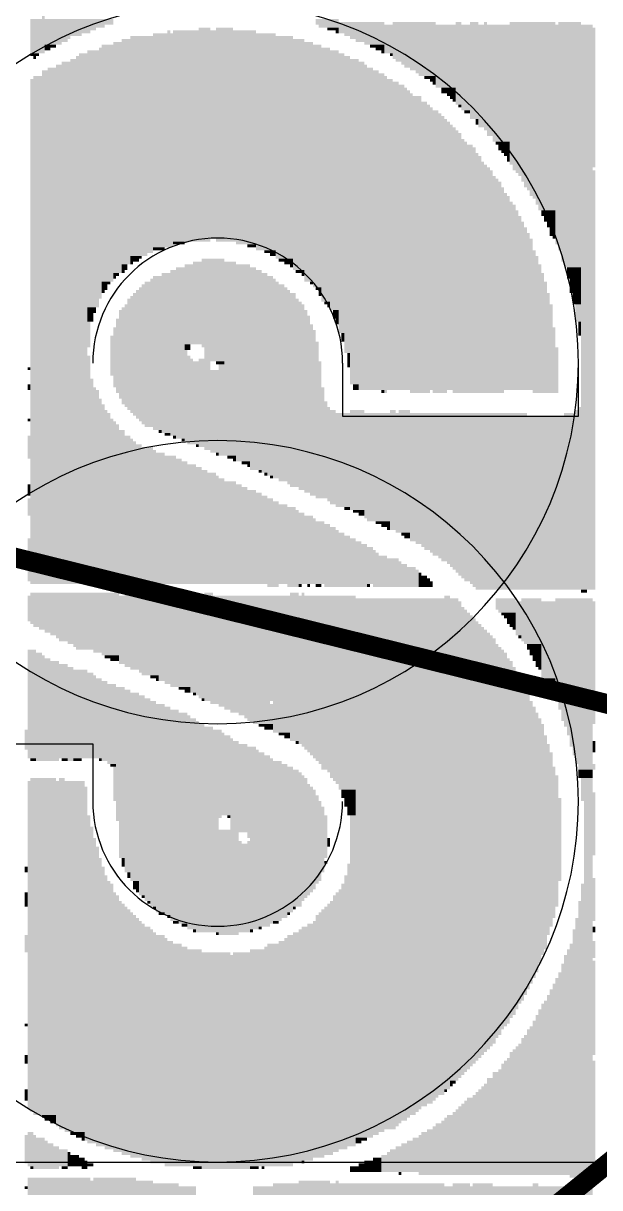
# Model space of a CAD drawing. Extents: x 0 to 19.7, y 0 to 11.
# Drawn here: x 9.705 to 11.171, y 3.736 to 6.698 of the extents above; entities that cross this region are included whole.
import ezdxf

# ---------------------------------------------------------------- set-up
doc = ezdxf.new("R2010")
doc.units = 0
doc.layers.get('0').update_dxf_attribs({"linetype": 'CONTINUOUS'})
doc.layers.add('1', color=1, linetype='CONTINUOUS')

# ---------------------------------------------------------------- blocks, each defined once
blk = doc.blocks.new('*U0')
at = {"color": 7}
for points in [[(1339, 924), (1343, 924), (1339, 912), (1343, 912)], [(1343, 925), (1344, 925), (1343, 912), (1344, 912)], [(1344, 924), (1368, 924), (1344, 922), (1368, 922)], [(1439, 924), (1447, 924), (1439, 922), (1447, 922)], [(1447, 923), (1463, 923), (1447, 919), (1463, 919)], [(1466, 923), (1481, 923), (1466, 910), (1481, 910)], [(1488, 923), (1490, 923), (1488, 894), (1490, 894)], [(1493, 923), (1496, 923), (1493, 889), (1496, 889)], [(1498, 923), (1499, 923), (1498, 885), (1499, 885)], [(1507, 923), (1523, 923), (1507, 873), (1523, 873)], [(1524, 923), (1532, 923), (1524, 843), (1532, 843)], [(1344, 922), (1365, 922), (1344, 921), (1365, 921)], [(1344, 921), (1362, 921), (1344, 920), (1362, 920)], [(1344, 920), (1360, 920), (1344, 919), (1360, 919)], [(1344, 919), (1357, 919), (1344, 918), (1357, 918)], [(1344, 918), (1353, 918), (1344, 917), (1353, 917)], [(1374, 918), (1382, 918), (1374, 842), (1382, 842)], [(1382, 919), (1387, 919), (1382, 844), (1387, 844)], [(1387, 920), (1388, 920), (1387, 844), (1388, 844)], [(1388, 919), (1389, 919), (1388, 844), (1389, 844)], [(1389, 920), (1398, 920), (1389, 846), (1398, 846)], [(1398, 921), (1402, 921), (1398, 846), (1402, 846)], [(1402, 920), (1404, 920), (1402, 847), (1404, 847)], [(1404, 921), (1410, 921), (1404, 846), (1410, 846)], [(1410, 920), (1418, 920), (1410, 846), (1418, 846)], [(1418, 919), (1425, 919), (1418, 843), (1425, 843)], [(1425, 918), (1431, 918), (1425, 840), (1431, 840)], [(1440, 922), (1447, 922), (1440, 921), (1447, 921)], [(1443, 921), (1447, 921), (1443, 920), (1447, 920)], [(1446, 920), (1447, 920), (1446, 919), (1447, 919)], [(1449, 919), (1463, 919), (1449, 918), (1463, 918)], [(1451, 918), (1463, 918), (1451, 917), (1463, 917)], [(1463, 922), (1466, 922), (1463, 912), (1466, 912)], [(1481, 922), (1488, 922), (1481, 900), (1488, 900)], [(1490, 922), (1493, 922), (1490, 892), (1493, 892)], [(1496, 922), (1498, 922), (1496, 886), (1498, 886)], [(1499, 922), (1507, 922), (1499, 883), (1507, 883)], [(1523, 922), (1524, 922), (1523, 845), (1524, 845)], [(1532, 922), (1536, 922), (1532, 724), (1536, 724)], [(1536, 921), (1537, 921), (1536, 872), (1537, 872)], [(1344, 917), (1352, 917), (1344, 916), (1352, 916)], [(1344, 916), (1350, 916), (1344, 915), (1350, 915)], [(1344, 915), (1348, 915), (1344, 914), (1348, 914)], [(1344, 914), (1346, 914), (1344, 913), (1346, 913)], [(1363, 914), (1364, 914), (1363, 826), (1364, 826)], [(1364, 915), (1368, 915), (1364, 832), (1368, 832)], [(1368, 916), (1371, 916), (1368, 835), (1371, 835)], [(1371, 917), (1374, 917), (1371, 838), (1374, 838)], [(1431, 917), (1435, 917), (1431, 836), (1435, 836)], [(1435, 916), (1438, 916), (1435, 832), (1438, 832)], [(1438, 915), (1441, 915), (1438, 830), (1441, 830)], [(1441, 914), (1444, 914), (1441, 825), (1444, 825)], [(1453, 917), (1463, 917), (1453, 916), (1463, 916)], [(1456, 916), (1463, 916), (1456, 915), (1463, 915)], [(1458, 915), (1463, 915), (1458, 914), (1463, 914)], [(1460, 914), (1463, 914), (1460, 913), (1463, 913)], [(1339, 912), (1342, 912), (1339, 911), (1342, 911)], [(1340, 911), (1341, 911), (1340, 910), (1341, 910)], [(1353, 910), (1355, 910), (1353, 726), (1355, 726)], [(1355, 911), (1356, 911), (1355, 726), (1356, 726)], [(1356, 912), (1359, 912), (1356, 726), (1359, 726)], [(1359, 913), (1363, 913), (1359, 823), (1363, 823)], [(1444, 913), (1447, 913), (1444, 822), (1447, 822)], [(1447, 912), (1449, 912), (1447, 814), (1449, 814)], [(1449, 911), (1451, 911), (1449, 807), (1451, 807)], [(1451, 910), (1454, 910), (1451, 796), (1454, 796)], [(1462, 913), (1463, 913), (1462, 912), (1463, 912)], [(1465, 912), (1466, 912), (1465, 911), (1466, 911)], [(1467, 910), (1481, 910), (1467, 909), (1481, 909)], [(1343, 906), (1345, 906), (1343, 726), (1345, 726)], [(1345, 907), (1348, 907), (1345, 726), (1348, 726)], [(1348, 908), (1350, 908), (1348, 726), (1350, 726)], [(1350, 909), (1353, 909), (1350, 726), (1353, 726)], [(1454, 909), (1456, 909), (1454, 794), (1456, 794)], [(1456, 908), (1457, 908), (1456, 794), (1457, 794)], [(1457, 907), (1459, 907), (1457, 794), (1459, 794)], [(1459, 906), (1461, 906), (1459, 794), (1461, 794)], [(1469, 909), (1481, 909), (1469, 908), (1481, 908)], [(1470, 908), (1481, 908), (1470, 907), (1481, 907)], [(1472, 907), (1481, 907), (1472, 906), (1481, 906)], [(1474, 906), (1481, 906), (1474, 905), (1481, 905)], [(1339, 903), (1340, 903), (1339, 726), (1340, 726)], [(1340, 904), (1343, 904), (1340, 726), (1343, 726)], [(1461, 905), (1463, 905), (1461, 794), (1463, 794)], [(1463, 904), (1464, 904), (1463, 793), (1464, 793)], [(1464, 903), (1466, 903), (1464, 794), (1466, 794)], [(1466, 902), (1468, 902), (1466, 794), (1468, 794)], [(1475, 905), (1481, 905), (1475, 904), (1481, 904)], [(1477, 904), (1481, 904), (1477, 903), (1481, 903)], [(1479, 903), (1481, 903), (1479, 902), (1481, 902)], [(1480, 902), (1481, 902), (1480, 901), (1481, 901)], [(1468, 901), (1470, 901), (1468, 794), (1470, 794)], [(1470, 900), (1471, 900), (1470, 794), (1471, 794)], [(1471, 899), (1472, 899), (1471, 794), (1472, 794)], [(1472, 898), (1473, 898), (1472, 793), (1473, 793)], [(1483, 900), (1488, 900), (1483, 898), (1488, 898)], [(1485, 898), (1488, 898), (1485, 897), (1488, 897)], [(1473, 897), (1476, 897), (1473, 793), (1476, 793)], [(1476, 895), (1478, 895), (1476, 793), (1478, 793)], [(1478, 894), (1479, 894), (1478, 793), (1479, 793)], [(1486, 897), (1488, 897), (1486, 896), (1488, 896)], [(1487, 896), (1488, 896), (1487, 895), (1488, 895)], [(1489, 894), (1490, 894), (1489, 893), (1490, 893)], [(1479, 893), (1480, 893), (1479, 794), (1480, 794)], [(1480, 892), (1482, 892), (1480, 793), (1482, 793)], [(1482, 891), (1483, 891), (1482, 793), (1483, 793)], [(1483, 890), (1484, 890), (1483, 793), (1484, 793)], [(1491, 892), (1493, 892), (1491, 891), (1493, 891)], [(1484, 889), (1485, 889), (1484, 793), (1485, 793)], [(1485, 888), (1486, 888), (1485, 794), (1486, 794)], [(1486, 887), (1487, 887), (1486, 794), (1487, 794)], [(1487, 886), (1488, 886), (1487, 793), (1488, 793)], [(1495, 889), (1496, 889), (1495, 887), (1496, 887)], [(1488, 885), (1489, 885), (1488, 793), (1489, 793)], [(1489, 884), (1490, 884), (1489, 793), (1490, 793)], [(1490, 882), (1491, 882), (1490, 793), (1491, 793)], [(1501, 883), (1507, 883), (1501, 881), (1507, 881)], [(1491, 881), (1492, 881), (1491, 793), (1492, 793)], [(1492, 880), (1494, 880), (1492, 793), (1494, 793)], [(1494, 879), (1495, 879), (1494, 793), (1495, 793)], [(1502, 881), (1507, 881), (1502, 880), (1507, 880)], [(1503, 880), (1507, 880), (1503, 878), (1507, 878)], [(1504, 878), (1507, 878), (1504, 877), (1507, 877)], [(1495, 877), (1496, 877), (1495, 793), (1496, 793)], [(1496, 876), (1497, 876), (1496, 793), (1497, 793)], [(1497, 874), (1498, 874), (1497, 793), (1498, 793)], [(1505, 877), (1507, 877), (1505, 876), (1507, 876)], [(1506, 876), (1507, 876), (1506, 874), (1507, 874)], [(1498, 873), (1499, 873), (1498, 793), (1499, 793)], [(1499, 872), (1500, 872), (1499, 793), (1500, 793)], [(1500, 871), (1501, 871), (1500, 793), (1501, 793)], [(1508, 873), (1523, 873), (1508, 871), (1523, 871)], [(1509, 871), (1523, 871), (1509, 870), (1523, 870)], [(1510, 870), (1523, 870), (1510, 869), (1523, 869)], [(1536, 871), (1537, 871), (1536, 724), (1537, 724)], [(1501, 869), (1502, 869), (1501, 793), (1502, 793)], [(1502, 868), (1503, 868), (1502, 793), (1503, 793)], [(1503, 867), (1504, 867), (1503, 793), (1504, 793)], [(1504, 865), (1505, 865), (1504, 793), (1505, 793)], [(1511, 869), (1523, 869), (1511, 867), (1523, 867)], [(1512, 867), (1523, 867), (1512, 865), (1523, 865)], [(1513, 865), (1523, 865), (1513, 864), (1523, 864)], [(1505, 863), (1506, 863), (1505, 794), (1506, 794)], [(1506, 862), (1507, 862), (1506, 794), (1507, 794)], [(1514, 864), (1523, 864), (1514, 862), (1523, 862)], [(1515, 862), (1523, 862), (1515, 861), (1523, 861)], [(1516, 861), (1523, 861), (1516, 859), (1523, 859)], [(1507, 860), (1508, 860), (1507, 794), (1508, 794)], [(1508, 859), (1509, 859), (1508, 794), (1509, 794)], [(1509, 857), (1510, 857), (1509, 794), (1510, 794)], [(1517, 859), (1523, 859), (1517, 857), (1523, 857)], [(1518, 857), (1523, 857), (1518, 855), (1523, 855)], [(1510, 855), (1511, 855), (1510, 794), (1511, 794)], [(1511, 853), (1512, 853), (1511, 794), (1512, 794)], [(1519, 855), (1523, 855), (1519, 853), (1523, 853)], [(1520, 853), (1523, 853), (1520, 851), (1523, 851)], [(1512, 851), (1513, 851), (1512, 794), (1513, 794)], [(1513, 849), (1514, 849), (1513, 794), (1514, 794)], [(1521, 851), (1523, 851), (1521, 848), (1523, 848)], [(1389, 846), (1393, 846), (1389, 845), (1393, 845)], [(1411, 846), (1418, 846), (1411, 845), (1418, 845)], [(1415, 845), (1418, 845), (1415, 844), (1418, 844)], [(1514, 847), (1515, 847), (1514, 794), (1515, 794)], [(1522, 848), (1523, 848), (1522, 847), (1523, 847)], [(1374, 842), (1380, 842), (1374, 841), (1380, 841)], [(1374, 841), (1378, 841), (1374, 840), (1378, 840)], [(1382, 844), (1386, 844), (1382, 843), (1386, 843)], [(1421, 843), (1425, 843), (1421, 842), (1425, 842)], [(1423, 842), (1425, 842), (1423, 841), (1425, 841)], [(1515, 843), (1516, 843), (1515, 793), (1516, 793)], [(1516, 841), (1517, 841), (1516, 793), (1517, 793)], [(1525, 843), (1532, 843), (1525, 839), (1532, 839)], [(1371, 838), (1373, 838), (1371, 836), (1373, 836)], [(1374, 840), (1377, 840), (1374, 839), (1377, 839)], [(1374, 839), (1375, 839), (1374, 838), (1375, 838)], [(1390, 837), (1393, 837), (1390, 777), (1393, 777)], [(1393, 838), (1396, 838), (1393, 810), (1396, 810)], [(1396, 839), (1399, 839), (1396, 810), (1399, 810)], [(1399, 840), (1407, 840), (1399, 809), (1407, 809)], [(1407, 839), (1411, 839), (1407, 771), (1411, 771)], [(1411, 838), (1416, 838), (1411, 769), (1416, 769)], [(1416, 837), (1418, 837), (1416, 766), (1418, 766)], [(1426, 840), (1431, 840), (1426, 839), (1431, 839)], [(1428, 839), (1431, 839), (1428, 838), (1431, 838)], [(1430, 838), (1431, 838), (1430, 837), (1431, 837)], [(1517, 838), (1518, 838), (1517, 793), (1518, 793)], [(1526, 839), (1532, 839), (1526, 837), (1532, 837)], [(1527, 837), (1532, 837), (1527, 833), (1532, 833)], [(1368, 835), (1370, 835), (1368, 834), (1370, 834)], [(1368, 834), (1369, 834), (1368, 833), (1369, 833)], [(1371, 836), (1372, 836), (1371, 835), (1372, 835)], [(1381, 833), (1382, 833), (1381, 781), (1382, 781)], [(1382, 834), (1385, 834), (1382, 780), (1385, 780)], [(1385, 835), (1388, 835), (1385, 779), (1388, 779)], [(1388, 836), (1390, 836), (1388, 778), (1390, 778)], [(1418, 836), (1420, 836), (1418, 766), (1420, 766)], [(1420, 835), (1422, 835), (1420, 765), (1422, 765)], [(1422, 834), (1424, 834), (1422, 764), (1424, 764)], [(1424, 833), (1425, 833), (1424, 763), (1425, 763)], [(1432, 836), (1435, 836), (1432, 835), (1435, 835)], [(1434, 835), (1435, 835), (1434, 834), (1435, 834)], [(1518, 835), (1519, 835), (1518, 793), (1519, 793)], [(1528, 833), (1532, 833), (1528, 828), (1532, 828)], [(1364, 832), (1367, 832), (1364, 831), (1367, 831)], [(1364, 831), (1366, 831), (1364, 829), (1366, 829)], [(1364, 829), (1365, 829), (1364, 828), (1365, 828)], [(1376, 829), (1377, 829), (1376, 784), (1377, 784)], [(1377, 830), (1378, 830), (1377, 783), (1378, 783)], [(1378, 831), (1379, 831), (1378, 782), (1379, 782)], [(1379, 832), (1381, 832), (1379, 781), (1381, 781)], [(1425, 832), (1426, 832), (1425, 763), (1426, 763)], [(1426, 831), (1428, 831), (1426, 762), (1428, 762)], [(1428, 830), (1429, 830), (1428, 762), (1429, 762)], [(1429, 829), (1430, 829), (1429, 761), (1430, 761)], [(1437, 832), (1438, 832), (1437, 831), (1438, 831)], [(1439, 830), (1441, 830), (1439, 829), (1441, 829)], [(1440, 829), (1441, 829), (1440, 827), (1441, 827)], [(1519, 832), (1520, 832), (1519, 793), (1520, 793)], [(1373, 826), (1374, 826), (1373, 787), (1374, 787)], [(1374, 827), (1375, 827), (1374, 786), (1375, 786)], [(1375, 828), (1376, 828), (1375, 785), (1376, 785)], [(1430, 828), (1432, 828), (1430, 760), (1432, 760)], [(1432, 826), (1433, 826), (1432, 760), (1433, 760)], [(1433, 825), (1434, 825), (1433, 759), (1434, 759)], [(1442, 825), (1444, 825), (1442, 824), (1444, 824)], [(1520, 828), (1521, 828), (1520, 793), (1521, 793)], [(1529, 828), (1532, 828), (1529, 824), (1532, 824)], [(1359, 823), (1362, 823), (1359, 821), (1362, 821)], [(1359, 821), (1361, 821), (1359, 818), (1361, 818)], [(1370, 822), (1371, 822), (1370, 791), (1371, 791)], [(1371, 823), (1372, 823), (1371, 789), (1372, 789)], [(1372, 824), (1373, 824), (1372, 788), (1373, 788)], [(1434, 824), (1435, 824), (1434, 759), (1435, 759)], [(1435, 822), (1436, 822), (1435, 758), (1436, 758)], [(1443, 824), (1444, 824), (1443, 823), (1444, 823)], [(1445, 822), (1447, 822), (1445, 819), (1447, 819)], [(1521, 824), (1522, 824), (1521, 793), (1522, 793)], [(1530, 824), (1532, 824), (1530, 818), (1532, 818)], [(1359, 818), (1360, 818), (1359, 809), (1360, 809)], [(1368, 816), (1369, 816), (1368, 795), (1369, 795)], [(1369, 819), (1370, 819), (1369, 793), (1370, 793)], [(1436, 820), (1437, 820), (1436, 758), (1437, 758)], [(1437, 817), (1438, 817), (1437, 757), (1438, 757)], [(1446, 819), (1447, 819), (1446, 817), (1447, 817)], [(1522, 816), (1523, 816), (1522, 793), (1523, 793)], [(1531, 818), (1532, 818), (1531, 813), (1532, 813)], [(1367, 813), (1368, 813), (1367, 799), (1368, 799)], [(1438, 815), (1439, 815), (1438, 757), (1439, 757)], [(1448, 814), (1449, 814), (1448, 811), (1449, 811)], [(1393, 810), (1395, 810), (1393, 808), (1395, 808)], [(1393, 808), (1394, 808), (1393, 776), (1394, 776)], [(1400, 809), (1407, 809), (1400, 804), (1407, 804)], [(1439, 811), (1440, 811), (1439, 756), (1440, 756)], [(1523, 809), (1524, 809), (1523, 793), (1524, 793)], [(1359, 806), (1360, 806), (1359, 726), (1360, 726)], [(1394, 806), (1395, 806), (1394, 775), (1395, 775)], [(1395, 805), (1396, 805), (1395, 775), (1396, 775)], [(1396, 804), (1398, 804), (1396, 775), (1398, 775)], [(1398, 805), (1400, 805), (1398, 774), (1400, 774)], [(1400, 804), (1402, 804), (1400, 773), (1402, 773)], [(1404, 804), (1407, 804), (1404, 803), (1407, 803)], [(1440, 804), (1441, 804), (1440, 756), (1441, 756)], [(1450, 807), (1451, 807), (1450, 802), (1451, 802)], [(1338, 802), (1339, 802), (1338, 801), (1339, 801)], [(1402, 801), (1405, 801), (1402, 772), (1405, 772)], [(1405, 803), (1407, 803), (1405, 771), (1407, 771)], [(1338, 796), (1339, 796), (1338, 794), (1339, 794)], [(1360, 798), (1361, 798), (1360, 726), (1361, 726)], [(1452, 796), (1454, 796), (1452, 794), (1454, 794)], [(1361, 795), (1362, 795), (1361, 726), (1362, 726)], [(1362, 794), (1363, 794), (1362, 726), (1363, 726)], [(1441, 795), (1442, 795), (1441, 756), (1442, 756)], [(1462, 794), (1463, 794), (1462, 793), (1463, 793)], [(1363, 791), (1364, 791), (1363, 726), (1364, 726)], [(1364, 789), (1365, 789), (1364, 726), (1365, 726)], [(1442, 790), (1443, 790), (1442, 756), (1443, 756)], [(1443, 788), (1444, 788), (1443, 755), (1444, 755)], [(1531, 788), (1532, 788), (1531, 724), (1532, 724)], [(1338, 784), (1339, 784), (1338, 783), (1339, 783)], [(1365, 787), (1366, 787), (1365, 726), (1366, 726)], [(1366, 786), (1367, 786), (1366, 726), (1367, 726)], [(1367, 784), (1368, 784), (1367, 726), (1368, 726)], [(1444, 787), (1446, 787), (1444, 754), (1446, 754)], [(1446, 786), (1451, 786), (1446, 753), (1451, 753)], [(1451, 787), (1456, 787), (1451, 752), (1456, 752)], [(1456, 786), (1465, 786), (1456, 749), (1465, 749)], [(1465, 787), (1467, 787), (1465, 745), (1467, 745)], [(1467, 786), (1468, 786), (1467, 744), (1468, 744)], [(1468, 787), (1472, 787), (1468, 744), (1472, 744)], [(1472, 786), (1513, 786), (1472, 741), (1513, 741)], [(1513, 785), (1526, 785), (1513, 724), (1526, 724)], [(1526, 786), (1530, 786), (1526, 724), (1530, 724)], [(1530, 787), (1531, 787), (1530, 724), (1531, 724)], [(1368, 783), (1369, 783), (1368, 726), (1369, 726)], [(1369, 782), (1370, 782), (1369, 726), (1370, 726)], [(1370, 780), (1372, 780), (1370, 726), (1372, 726)], [(1384, 780), (1385, 780), (1384, 779), (1385, 779)], [(1338, 778), (1339, 778), (1338, 770), (1339, 770)], [(1372, 778), (1374, 778), (1372, 726), (1374, 726)], [(1374, 777), (1375, 777), (1374, 726), (1375, 726)], [(1375, 776), (1376, 776), (1375, 726), (1376, 726)], [(1386, 779), (1388, 779), (1386, 778), (1388, 778)], [(1389, 778), (1390, 778), (1389, 777), (1390, 777)], [(1392, 777), (1393, 777), (1392, 776), (1393, 776)], [(1376, 775), (1378, 775), (1376, 726), (1378, 726)], [(1378, 774), (1382, 774), (1378, 726), (1382, 726)], [(1382, 773), (1383, 773), (1382, 726), (1383, 726)], [(1383, 772), (1386, 772), (1383, 726), (1386, 726)], [(1397, 775), (1398, 775), (1397, 774), (1398, 774)], [(1404, 772), (1405, 772), (1404, 771), (1405, 771)], [(1386, 771), (1390, 771), (1386, 726), (1390, 726)], [(1390, 770), (1392, 770), (1390, 726), (1392, 726)], [(1392, 769), (1394, 769), (1392, 726), (1394, 726)], [(1394, 768), (1397, 768), (1394, 726), (1397, 726)], [(1408, 771), (1411, 771), (1408, 770), (1411, 770)], [(1410, 770), (1411, 770), (1410, 769), (1411, 769)], [(1413, 769), (1416, 769), (1413, 768), (1416, 768)], [(1415, 768), (1416, 768), (1415, 767), (1416, 767)], [(1397, 767), (1399, 767), (1397, 726), (1399, 726)], [(1399, 766), (1401, 766), (1399, 726), (1401, 726)], [(1401, 765), (1404, 765), (1401, 726), (1404, 726)], [(1404, 764), (1405, 764), (1404, 726), (1405, 726)], [(1405, 763), (1407, 763), (1405, 726), (1407, 726)], [(1419, 766), (1420, 766), (1419, 765), (1420, 765)], [(1421, 765), (1422, 765), (1421, 764), (1422, 764)], [(1423, 764), (1424, 764), (1423, 763), (1424, 763)], [(1338, 761), (1339, 761), (1338, 757), (1339, 757)], [(1407, 762), (1411, 762), (1407, 726), (1411, 726)], [(1411, 761), (1413, 761), (1411, 726), (1413, 726)], [(1413, 760), (1415, 760), (1413, 726), (1415, 726)], [(1415, 759), (1418, 759), (1415, 726), (1418, 726)], [(1338, 756), (1339, 756), (1338, 750), (1339, 750)], [(1418, 758), (1420, 758), (1418, 726), (1420, 726)], [(1420, 757), (1422, 757), (1420, 726), (1422, 726)], [(1422, 756), (1424, 756), (1422, 725), (1424, 725)], [(1424, 755), (1426, 755), (1424, 725), (1426, 725)], [(1426, 754), (1429, 754), (1426, 726), (1429, 726)], [(1429, 753), (1432, 753), (1429, 725), (1432, 725)], [(1432, 752), (1433, 752), (1432, 725), (1433, 725)], [(1433, 751), (1435, 751), (1433, 726), (1435, 726)], [(1449, 753), (1451, 753), (1449, 752), (1451, 752)], [(1452, 752), (1456, 752), (1452, 751), (1456, 751)], [(1454, 751), (1456, 751), (1454, 750), (1456, 750)], [(1435, 750), (1438, 750), (1435, 726), (1438, 726)], [(1438, 749), (1439, 749), (1438, 726), (1439, 726)], [(1439, 748), (1442, 748), (1439, 726), (1442, 726)], [(1442, 747), (1444, 747), (1442, 725), (1444, 725)], [(1457, 749), (1465, 749), (1457, 748), (1465, 748)], [(1460, 748), (1465, 748), (1460, 747), (1465, 747)], [(1462, 747), (1465, 747), (1462, 746), (1465, 746)], [(1444, 746), (1446, 746), (1444, 725), (1446, 725)], [(1446, 745), (1447, 745), (1446, 725), (1447, 725)], [(1447, 744), (1449, 744), (1447, 725), (1449, 725)], [(1449, 743), (1451, 743), (1449, 725), (1451, 725)], [(1464, 746), (1465, 746), (1464, 745), (1465, 745)], [(1469, 744), (1472, 744), (1469, 743), (1472, 743)], [(1470, 743), (1472, 743), (1470, 742), (1472, 742)], [(1338, 742), (1339, 742), (1338, 727), (1339, 727)], [(1451, 742), (1453, 742), (1451, 725), (1453, 725)], [(1453, 741), (1455, 741), (1453, 725), (1455, 725)], [(1455, 740), (1457, 740), (1455, 725), (1457, 725)], [(1457, 739), (1459, 739), (1457, 726), (1459, 726)], [(1474, 741), (1513, 741), (1474, 740), (1513, 740)], [(1476, 740), (1513, 740), (1476, 739), (1513, 739)], [(1477, 739), (1513, 739), (1477, 738), (1513, 738)], [(1459, 738), (1460, 738), (1459, 725), (1460, 725)], [(1460, 737), (1461, 737), (1460, 725), (1461, 725)], [(1461, 736), (1464, 736), (1461, 725), (1464, 725)], [(1464, 735), (1468, 735), (1464, 725), (1468, 725)], [(1479, 738), (1513, 738), (1479, 737), (1513, 737)], [(1480, 737), (1513, 737), (1480, 736), (1513, 736)], [(1482, 736), (1513, 736), (1482, 735), (1513, 735)], [(1483, 735), (1513, 735), (1483, 734), (1513, 734)], [(1468, 734), (1469, 734), (1468, 725), (1469, 725)], [(1469, 733), (1471, 733), (1469, 725), (1471, 725)], [(1471, 732), (1474, 732), (1471, 725), (1474, 725)], [(1474, 731), (1475, 731), (1474, 725), (1475, 725)], [(1485, 734), (1513, 734), (1485, 733), (1513, 733)], [(1486, 733), (1513, 733), (1486, 732), (1513, 732)], [(1487, 732), (1513, 732), (1487, 731), (1513, 731)], [(1488, 731), (1513, 731), (1488, 730), (1513, 730)], [(1475, 730), (1476, 730), (1475, 725), (1476, 725)], [(1476, 729), (1478, 729), (1476, 725), (1478, 725)], [(1478, 728), (1479, 728), (1478, 725), (1479, 725)], [(1479, 727), (1480, 727), (1479, 725), (1480, 725)], [(1489, 730), (1513, 730), (1489, 729), (1513, 729)], [(1490, 729), (1513, 729), (1490, 728), (1513, 728)], [(1491, 728), (1513, 728), (1491, 727), (1513, 727)], [(1493, 727), (1513, 727), (1493, 726), (1513, 726)], [(1339, 723), (1370, 723), (1339, 712), (1370, 712)], [(1372, 723), (1384, 723), (1372, 697), (1384, 697)], [(1386, 723), (1395, 723), (1386, 691), (1395, 691)], [(1397, 723), (1398, 723), (1397, 687), (1398, 687)], [(1400, 723), (1403, 723), (1400, 685), (1403, 685)], [(1430, 723), (1433, 723), (1430, 671), (1433, 671)], [(1433, 726), (1434, 726), (1433, 725), (1434, 725)], [(1434, 723), (1435, 723), (1434, 669), (1435, 669)], [(1436, 726), (1437, 726), (1436, 725), (1437, 725)], [(1439, 726), (1441, 726), (1439, 725), (1441, 725)], [(1457, 726), (1458, 726), (1457, 725), (1458, 725)], [(1494, 726), (1513, 726), (1494, 725), (1513, 725)], [(1495, 725), (1513, 725), (1495, 724), (1513, 724)], [(1532, 724), (1534, 724), (1532, 723), (1534, 723)], [(1338, 722), (1339, 722), (1338, 713), (1339, 713)], [(1370, 722), (1372, 722), (1370, 698), (1372, 698)], [(1384, 722), (1386, 722), (1384, 692), (1386, 692)], [(1395, 722), (1397, 722), (1395, 688), (1397, 688)], [(1398, 722), (1400, 722), (1398, 686), (1400, 686)], [(1403, 722), (1430, 722), (1403, 685), (1430, 685)], [(1433, 722), (1434, 722), (1433, 670), (1434, 670)], [(1435, 722), (1453, 722), (1435, 668), (1453, 668)], [(1453, 721), (1484, 721), (1453, 547), (1484, 547)], [(1484, 722), (1486, 722), (1484, 549), (1486, 549)], [(1486, 721), (1489, 721), (1486, 552), (1489, 552)], [(1489, 720), (1490, 720), (1489, 553), (1490, 553)], [(1502, 721), (1509, 721), (1502, 717), (1509, 717)], [(1509, 720), (1511, 720), (1509, 708), (1511, 708)], [(1511, 721), (1518, 721), (1511, 706), (1518, 706)], [(1518, 720), (1523, 720), (1518, 693), (1523, 693)], [(1523, 721), (1536, 721), (1523, 685), (1536, 685)], [(1536, 720), (1537, 720), (1536, 677), (1537, 677)], [(1490, 718), (1491, 718), (1490, 554), (1491, 554)], [(1491, 717), (1492, 717), (1491, 555), (1492, 555)], [(1492, 716), (1493, 716), (1492, 556), (1493, 556)], [(1493, 715), (1494, 715), (1493, 557), (1494, 557)], [(1494, 714), (1495, 714), (1494, 558), (1495, 558)], [(1503, 717), (1509, 717), (1503, 716), (1509, 716)], [(1504, 716), (1509, 716), (1504, 715), (1509, 715)], [(1505, 715), (1509, 715), (1505, 714), (1509, 714)], [(1506, 714), (1509, 714), (1506, 712), (1509, 712)], [(1340, 712), (1370, 712), (1340, 711), (1370, 711)], [(1342, 711), (1370, 711), (1342, 710), (1370, 710)], [(1344, 710), (1370, 710), (1344, 709), (1370, 709)], [(1495, 713), (1496, 713), (1495, 559), (1496, 559)], [(1496, 712), (1497, 712), (1496, 560), (1497, 560)], [(1497, 711), (1498, 711), (1497, 561), (1498, 561)], [(1498, 710), (1499, 710), (1498, 562), (1499, 562)], [(1507, 712), (1509, 712), (1507, 711), (1509, 711)], [(1508, 711), (1509, 711), (1508, 710), (1509, 710)], [(1346, 709), (1370, 709), (1346, 708), (1370, 708)], [(1348, 708), (1370, 708), (1348, 707), (1370, 707)], [(1349, 707), (1370, 707), (1349, 706), (1370, 706)], [(1352, 706), (1370, 706), (1352, 705), (1370, 705)], [(1499, 709), (1500, 709), (1499, 563), (1500, 563)], [(1500, 708), (1501, 708), (1500, 564), (1501, 564)], [(1501, 707), (1502, 707), (1501, 565), (1502, 565)], [(1510, 708), (1511, 708), (1510, 707), (1511, 707)], [(1512, 706), (1518, 706), (1512, 705), (1518, 705)], [(1338, 703), (1341, 703), (1338, 665), (1341, 665)], [(1341, 702), (1343, 702), (1341, 664), (1343, 664)], [(1354, 705), (1370, 705), (1354, 704), (1370, 704)], [(1355, 704), (1370, 704), (1355, 703), (1370, 703)], [(1361, 703), (1370, 703), (1361, 702), (1370, 702)], [(1364, 702), (1370, 702), (1364, 701), (1370, 701)], [(1502, 705), (1503, 705), (1502, 567), (1503, 567)], [(1503, 704), (1504, 704), (1503, 568), (1504, 568)], [(1504, 703), (1505, 703), (1504, 570), (1505, 570)], [(1505, 702), (1506, 702), (1505, 571), (1506, 571)], [(1513, 705), (1518, 705), (1513, 703), (1518, 703)], [(1514, 703), (1518, 703), (1514, 701), (1518, 701)], [(1343, 701), (1344, 701), (1343, 664), (1344, 664)], [(1344, 700), (1346, 700), (1344, 664), (1346, 664)], [(1346, 699), (1349, 699), (1346, 664), (1349, 664)], [(1349, 698), (1352, 698), (1349, 665), (1352, 665)], [(1365, 701), (1370, 701), (1365, 700), (1370, 700)], [(1367, 700), (1370, 700), (1367, 699), (1370, 699)], [(1506, 700), (1507, 700), (1506, 572), (1507, 572)], [(1507, 699), (1508, 699), (1507, 574), (1508, 574)], [(1515, 701), (1518, 701), (1515, 699), (1518, 699)], [(1516, 699), (1518, 699), (1516, 697), (1518, 697)], [(1352, 697), (1354, 697), (1352, 664), (1354, 664)], [(1354, 696), (1359, 696), (1354, 665), (1359, 665)], [(1359, 695), (1361, 695), (1359, 665), (1361, 665)], [(1361, 694), (1362, 694), (1361, 665), (1362, 665)], [(1374, 697), (1384, 697), (1374, 696), (1384, 696)], [(1377, 696), (1384, 696), (1377, 695), (1384, 695)], [(1378, 695), (1384, 695), (1378, 694), (1384, 694)], [(1381, 694), (1384, 694), (1381, 693), (1384, 693)], [(1508, 697), (1509, 697), (1508, 575), (1509, 575)], [(1509, 694), (1510, 694), (1509, 577), (1510, 577)], [(1517, 697), (1518, 697), (1517, 696), (1518, 696)], [(1362, 693), (1364, 693), (1362, 665), (1364, 665)], [(1364, 692), (1366, 692), (1364, 664), (1366, 664)], [(1366, 691), (1369, 691), (1366, 663), (1369, 663)], [(1369, 690), (1372, 690), (1369, 643), (1372, 643)], [(1383, 693), (1384, 693), (1383, 692), (1384, 692)], [(1388, 691), (1395, 691), (1388, 690), (1395, 690)], [(1391, 690), (1395, 690), (1391, 689), (1395, 689)], [(1510, 693), (1511, 693), (1510, 579), (1511, 579)], [(1511, 691), (1512, 691), (1511, 580), (1512, 580)], [(1512, 690), (1513, 690), (1512, 582), (1513, 582)], [(1519, 693), (1523, 693), (1519, 691), (1523, 691)], [(1520, 691), (1523, 691), (1520, 690), (1523, 690)], [(1521, 690), (1523, 690), (1521, 688), (1523, 688)], [(1372, 689), (1374, 689), (1372, 625), (1374, 625)], [(1374, 688), (1377, 688), (1374, 622), (1377, 622)], [(1377, 687), (1379, 687), (1377, 617), (1379, 617)], [(1379, 686), (1381, 686), (1379, 615), (1381, 615)], [(1393, 689), (1395, 689), (1393, 688), (1395, 688)], [(1396, 688), (1397, 688), (1396, 687), (1397, 687)], [(1399, 686), (1400, 686), (1399, 685), (1400, 685)], [(1513, 688), (1514, 688), (1513, 584), (1514, 584)], [(1522, 688), (1523, 688), (1522, 686), (1523, 686)], [(1381, 685), (1383, 685), (1381, 613), (1383, 613)], [(1383, 684), (1386, 684), (1383, 611), (1386, 611)], [(1386, 683), (1388, 683), (1386, 610), (1388, 610)], [(1388, 682), (1391, 682), (1388, 608), (1391, 608)], [(1402, 685), (1423, 685), (1402, 684), (1423, 684)], [(1405, 684), (1424, 684), (1405, 683), (1424, 683)], [(1407, 683), (1424, 683), (1407, 682), (1424, 682)], [(1409, 682), (1424, 682), (1409, 681), (1424, 681)], [(1424, 685), (1430, 685), (1424, 674), (1430, 674)], [(1514, 685), (1515, 685), (1514, 586), (1515, 586)], [(1515, 683), (1516, 683), (1515, 588), (1516, 588)], [(1524, 685), (1536, 685), (1524, 682), (1536, 682)], [(1525, 682), (1536, 682), (1525, 678), (1536, 678)], [(1391, 681), (1394, 681), (1391, 607), (1394, 607)], [(1394, 680), (1395, 680), (1394, 605), (1395, 605)], [(1395, 679), (1397, 679), (1395, 605), (1397, 605)], [(1397, 678), (1398, 678), (1397, 604), (1398, 604)], [(1412, 681), (1424, 681), (1412, 680), (1424, 680)], [(1414, 680), (1424, 680), (1414, 679), (1424, 679)], [(1415, 679), (1424, 679), (1415, 678), (1424, 678)], [(1417, 678), (1424, 678), (1417, 677), (1424, 677)], [(1516, 681), (1517, 681), (1516, 590), (1517, 590)], [(1517, 679), (1518, 679), (1517, 593), (1518, 593)], [(1526, 678), (1536, 678), (1526, 676), (1536, 676)], [(1337, 675), (1338, 675), (1337, 668), (1338, 668)], [(1398, 677), (1400, 677), (1398, 604), (1400, 604)], [(1400, 676), (1403, 676), (1400, 604), (1403, 604)], [(1403, 675), (1406, 675), (1403, 644), (1406, 644)], [(1406, 674), (1407, 674), (1406, 645), (1407, 645)], [(1419, 677), (1424, 677), (1419, 676), (1424, 676)], [(1421, 676), (1424, 676), (1421, 675), (1424, 675)], [(1426, 674), (1430, 674), (1426, 673), (1430, 673)], [(1518, 677), (1519, 677), (1518, 596), (1519, 596)], [(1527, 676), (1536, 676), (1527, 673), (1536, 673)], [(1407, 673), (1409, 673), (1407, 645), (1409, 645)], [(1409, 672), (1410, 672), (1409, 603), (1410, 603)], [(1410, 671), (1412, 671), (1410, 603), (1412, 603)], [(1412, 670), (1415, 670), (1412, 639), (1415, 639)], [(1428, 673), (1430, 673), (1428, 672), (1430, 672)], [(1432, 671), (1433, 671), (1432, 670), (1433, 670)], [(1519, 673), (1520, 673), (1519, 598), (1520, 598)], [(1520, 670), (1521, 670), (1520, 603), (1521, 603)], [(1528, 673), (1536, 673), (1528, 669), (1536, 669)], [(1536, 671), (1537, 671), (1536, 667), (1537, 667)], [(1415, 669), (1418, 669), (1415, 637), (1418, 637)], [(1418, 668), (1419, 668), (1418, 605), (1419, 605)], [(1419, 667), (1421, 667), (1419, 606), (1421, 606)], [(1421, 666), (1423, 666), (1421, 606), (1423, 606)], [(1436, 668), (1453, 668), (1436, 667), (1453, 667)], [(1437, 667), (1453, 667), (1437, 666), (1453, 666)], [(1438, 666), (1453, 666), (1438, 665), (1453, 665)], [(1521, 667), (1522, 667), (1521, 606), (1522, 606)], [(1529, 669), (1536, 669), (1529, 666), (1536, 666)], [(1530, 666), (1536, 666), (1530, 663), (1536, 663)], [(1339, 665), (1341, 665), (1339, 664), (1341, 664)], [(1350, 665), (1352, 665), (1350, 664), (1352, 664)], [(1354, 665), (1357, 665), (1354, 664), (1357, 664)], [(1363, 665), (1364, 665), (1363, 664), (1364, 664)], [(1367, 663), (1369, 663), (1367, 662), (1369, 662)], [(1368, 662), (1369, 662), (1368, 650), (1369, 650)], [(1423, 665), (1424, 665), (1423, 607), (1424, 607)], [(1424, 664), (1427, 664), (1424, 608), (1427, 608)], [(1427, 663), (1429, 663), (1427, 609), (1429, 609)], [(1429, 662), (1431, 662), (1429, 611), (1431, 611)], [(1431, 661), (1433, 661), (1431, 613), (1433, 613)], [(1439, 665), (1453, 665), (1439, 664), (1453, 664)], [(1440, 664), (1453, 664), (1440, 663), (1453, 663)], [(1441, 663), (1453, 663), (1441, 661), (1453, 661)], [(1443, 661), (1453, 661), (1443, 660), (1453, 660)], [(1522, 662), (1523, 662), (1522, 609), (1523, 609)], [(1531, 663), (1537, 663), (1531, 661), (1537, 661)], [(1531, 661), (1536, 661), (1531, 658), (1536, 658)], [(1338, 657), (1339, 657), (1338, 542), (1339, 542)], [(1339, 658), (1348, 658), (1339, 541), (1348, 541)], [(1348, 657), (1349, 657), (1348, 536), (1349, 536)], [(1349, 658), (1351, 658), (1349, 535), (1351, 535)], [(1351, 657), (1358, 657), (1351, 534), (1358, 534)], [(1433, 660), (1434, 660), (1433, 613), (1434, 613)], [(1434, 659), (1435, 659), (1434, 615), (1435, 615)], [(1435, 658), (1436, 658), (1435, 616), (1436, 616)], [(1444, 660), (1453, 660), (1444, 658), (1453, 658)], [(1445, 658), (1453, 658), (1445, 657), (1453, 657)], [(1446, 657), (1453, 657), (1446, 656), (1453, 656)], [(1523, 659), (1524, 659), (1523, 613), (1524, 613)], [(1532, 658), (1536, 658), (1532, 650), (1536, 650)], [(1358, 655), (1359, 655), (1358, 531), (1359, 531)], [(1436, 656), (1437, 656), (1436, 617), (1437, 617)], [(1437, 655), (1438, 655), (1437, 618), (1438, 618)], [(1438, 654), (1439, 654), (1438, 619), (1439, 619)], [(1447, 656), (1453, 656), (1447, 654), (1453, 654)], [(1448, 654), (1453, 654), (1448, 651), (1453, 651)], [(1536, 653), (1537, 653), (1536, 631), (1537, 631)], [(1439, 652), (1440, 652), (1439, 621), (1440, 621)], [(1440, 650), (1441, 650), (1440, 622), (1441, 622)], [(1449, 651), (1453, 651), (1449, 648), (1453, 648)], [(1524, 651), (1525, 651), (1524, 622), (1525, 622)], [(1533, 650), (1536, 650), (1533, 518), (1536, 518)], [(1359, 645), (1360, 645), (1359, 530), (1360, 530)], [(1408, 645), (1409, 645), (1408, 644), (1409, 644)], [(1441, 648), (1442, 648), (1441, 625), (1442, 625)], [(1442, 645), (1443, 645), (1442, 630), (1443, 630)], [(1450, 648), (1453, 648), (1450, 645), (1453, 645)], [(1451, 645), (1453, 645), (1451, 529), (1453, 529)], [(1360, 641), (1361, 641), (1360, 530), (1361, 530)], [(1370, 643), (1372, 643), (1370, 630), (1372, 630)], [(1403, 644), (1405, 644), (1403, 604), (1405, 604)], [(1361, 637), (1362, 637), (1361, 530), (1362, 530)], [(1405, 640), (1409, 640), (1405, 603), (1409, 603)], [(1416, 637), (1418, 637), (1416, 605), (1418, 605)], [(1443, 637), (1444, 637), (1443, 634), (1444, 634)], [(1362, 634), (1363, 634), (1362, 529), (1363, 529)], [(1412, 636), (1413, 636), (1412, 604), (1413, 604)], [(1413, 635), (1415, 635), (1413, 604), (1415, 604)], [(1415, 636), (1416, 636), (1415, 604), (1416, 604)], [(1363, 630), (1364, 630), (1363, 529), (1364, 529)], [(1371, 630), (1372, 630), (1371, 627), (1372, 627)], [(1442, 629), (1443, 629), (1442, 628), (1443, 628)], [(1337, 627), (1338, 627), (1337, 625), (1338, 625)], [(1364, 627), (1365, 627), (1364, 529), (1365, 529)], [(1373, 625), (1374, 625), (1373, 623), (1374, 623)], [(1450, 628), (1451, 628), (1450, 529), (1451, 529)], [(1365, 624), (1366, 624), (1365, 528), (1366, 528)], [(1366, 622), (1367, 622), (1366, 528), (1367, 528)], [(1367, 621), (1368, 621), (1367, 528), (1368, 528)], [(1375, 622), (1377, 622), (1375, 619), (1377, 619)], [(1448, 621), (1449, 621), (1448, 528), (1449, 528)], [(1449, 624), (1450, 624), (1449, 528), (1450, 528)], [(1532, 621), (1533, 621), (1532, 518), (1533, 518)], [(1536, 623), (1537, 623), (1536, 608), (1537, 608)], [(1337, 618), (1338, 618), (1337, 613), (1338, 613)], [(1368, 618), (1369, 618), (1368, 527), (1369, 527)], [(1369, 617), (1370, 617), (1369, 527), (1370, 527)], [(1376, 619), (1377, 619), (1376, 618), (1377, 618)], [(1378, 617), (1379, 617), (1378, 616), (1379, 616)], [(1445, 617), (1446, 617), (1445, 527), (1446, 527)], [(1446, 618), (1447, 618), (1446, 527), (1447, 527)], [(1447, 619), (1448, 619), (1447, 528), (1448, 528)], [(1370, 615), (1371, 615), (1370, 527), (1371, 527)], [(1371, 614), (1372, 614), (1371, 526), (1372, 526)], [(1372, 613), (1373, 613), (1372, 526), (1373, 526)], [(1373, 612), (1374, 612), (1373, 526), (1374, 526)], [(1380, 615), (1381, 615), (1380, 614), (1381, 614)], [(1382, 613), (1383, 613), (1382, 612), (1383, 612)], [(1431, 613), (1432, 613), (1431, 612), (1432, 612)], [(1441, 612), (1442, 612), (1441, 525), (1442, 525)], [(1442, 613), (1443, 613), (1442, 526), (1443, 526)], [(1443, 614), (1444, 614), (1443, 526), (1444, 526)], [(1444, 615), (1445, 615), (1444, 526), (1445, 526)], [(1531, 615), (1532, 615), (1531, 518), (1532, 518)], [(1374, 611), (1375, 611), (1374, 525), (1375, 525)], [(1375, 610), (1376, 610), (1375, 525), (1376, 525)], [(1376, 609), (1377, 609), (1376, 525), (1377, 525)], [(1377, 608), (1378, 608), (1377, 525), (1378, 525)], [(1384, 611), (1386, 611), (1384, 610), (1386, 610)], [(1387, 610), (1388, 610), (1387, 609), (1388, 609)], [(1389, 608), (1391, 608), (1389, 607), (1391, 607)], [(1424, 608), (1426, 608), (1424, 607), (1426, 607)], [(1429, 611), (1430, 611), (1429, 610), (1430, 610)], [(1438, 608), (1439, 608), (1438, 525), (1439, 525)], [(1439, 610), (1440, 610), (1439, 525), (1440, 525)], [(1440, 611), (1441, 611), (1440, 525), (1441, 525)], [(1530, 609), (1531, 609), (1530, 518), (1531, 518)], [(1378, 607), (1379, 607), (1378, 524), (1379, 524)], [(1379, 606), (1381, 606), (1379, 524), (1381, 524)], [(1381, 605), (1382, 605), (1381, 523), (1382, 523)], [(1382, 604), (1383, 604), (1382, 523), (1383, 523)], [(1392, 607), (1394, 607), (1392, 606), (1394, 606)], [(1396, 605), (1397, 605), (1396, 604), (1397, 604)], [(1404, 604), (1405, 604), (1404, 603), (1405, 603)], [(1416, 605), (1417, 605), (1416, 604), (1417, 604)], [(1419, 606), (1420, 606), (1419, 605), (1420, 605)], [(1431, 604), (1433, 604), (1431, 523), (1433, 523)], [(1433, 605), (1434, 605), (1433, 523), (1434, 523)], [(1434, 606), (1436, 606), (1434, 524), (1436, 524)], [(1436, 607), (1438, 607), (1436, 524), (1438, 524)], [(1529, 605), (1530, 605), (1529, 518), (1530, 518)], [(1536, 606), (1537, 606), (1536, 604), (1537, 604)], [(1337, 603), (1338, 603), (1337, 597), (1338, 597)], [(1383, 603), (1386, 603), (1383, 523), (1386, 523)], [(1386, 602), (1387, 602), (1386, 522), (1387, 522)], [(1387, 601), (1389, 601), (1387, 522), (1389, 522)], [(1389, 600), (1392, 600), (1389, 522), (1392, 522)], [(1422, 600), (1426, 600), (1422, 522), (1426, 522)], [(1426, 601), (1428, 601), (1426, 522), (1428, 522)], [(1428, 602), (1429, 602), (1428, 522), (1429, 522)], [(1429, 603), (1431, 603), (1429, 522), (1431, 522)], [(1528, 600), (1529, 600), (1528, 518), (1529, 518)], [(1536, 601), (1537, 601), (1536, 595), (1537, 595)], [(1392, 599), (1394, 599), (1392, 522), (1394, 522)], [(1394, 598), (1399, 598), (1394, 522), (1399, 522)], [(1399, 597), (1409, 597), (1399, 521), (1409, 521)], [(1409, 596), (1410, 596), (1409, 521), (1410, 521)], [(1410, 597), (1416, 597), (1410, 521), (1416, 521)], [(1416, 598), (1421, 598), (1416, 522), (1421, 522)], [(1421, 599), (1422, 599), (1421, 522), (1422, 522)], [(1526, 596), (1527, 596), (1526, 519), (1527, 519)], [(1527, 598), (1528, 598), (1527, 519), (1528, 519)], [(1525, 593), (1526, 593), (1525, 519), (1526, 519)], [(1536, 594), (1537, 594), (1536, 561), (1537, 561)], [(1523, 588), (1524, 588), (1523, 519), (1524, 519)], [(1524, 590), (1525, 590), (1524, 519), (1525, 519)], [(1521, 584), (1522, 584), (1521, 519), (1522, 519)], [(1522, 586), (1523, 586), (1522, 519), (1523, 519)], [(1519, 580), (1520, 580), (1519, 519), (1520, 519)], [(1520, 582), (1521, 582), (1520, 519), (1521, 519)], [(1517, 577), (1518, 577), (1517, 519), (1518, 519)], [(1518, 579), (1519, 579), (1518, 519), (1519, 519)], [(1337, 572), (1338, 572), (1337, 571), (1338, 571)], [(1515, 573), (1516, 573), (1515, 519), (1516, 519)], [(1516, 575), (1517, 575), (1516, 519), (1517, 519)], [(1512, 568), (1513, 568), (1512, 519), (1513, 519)], [(1513, 570), (1514, 570), (1513, 519), (1514, 519)], [(1514, 571), (1515, 571), (1514, 519), (1515, 519)], [(1509, 564), (1510, 564), (1509, 519), (1510, 519)], [(1510, 565), (1511, 565), (1510, 519), (1511, 519)], [(1511, 567), (1512, 567), (1511, 519), (1512, 519)], [(1337, 561), (1338, 561), (1337, 558), (1338, 558)], [(1505, 559), (1506, 559), (1505, 519), (1506, 519)], [(1506, 560), (1507, 560), (1506, 519), (1507, 519)], [(1507, 562), (1508, 562), (1507, 519), (1508, 519)], [(1508, 563), (1509, 563), (1508, 519), (1509, 519)], [(1536, 559), (1537, 559), (1536, 519), (1537, 519)], [(1501, 555), (1503, 555), (1501, 519), (1503, 519)], [(1503, 556), (1504, 556), (1503, 519), (1504, 519)], [(1504, 558), (1505, 558), (1504, 519), (1505, 519)], [(1486, 552), (1488, 552), (1486, 551), (1488, 551)], [(1486, 551), (1487, 551), (1486, 550), (1487, 550)], [(1498, 551), (1499, 551), (1498, 519), (1499, 519)], [(1499, 553), (1501, 553), (1499, 519), (1501, 519)], [(1337, 549), (1338, 549), (1337, 545), (1338, 545)], [(1453, 547), (1482, 547), (1453, 546), (1482, 546)], [(1484, 549), (1485, 549), (1484, 548), (1485, 548)], [(1494, 547), (1495, 547), (1494, 519), (1495, 519)], [(1495, 548), (1496, 548), (1495, 519), (1496, 519)], [(1496, 549), (1497, 549), (1496, 519), (1497, 519)], [(1497, 550), (1498, 550), (1497, 519), (1498, 519)], [(1453, 546), (1481, 546), (1453, 545), (1481, 545)], [(1453, 545), (1480, 545), (1453, 544), (1480, 544)], [(1453, 544), (1478, 544), (1453, 543), (1478, 543)], [(1453, 543), (1476, 543), (1453, 542), (1476, 542)], [(1489, 543), (1490, 543), (1489, 519), (1490, 519)], [(1490, 544), (1491, 544), (1490, 519), (1491, 519)], [(1491, 545), (1492, 545), (1491, 519), (1492, 519)], [(1492, 546), (1494, 546), (1492, 519), (1494, 519)], [(1340, 541), (1348, 541), (1340, 540), (1348, 540)], [(1343, 540), (1348, 540), (1343, 539), (1348, 539)], [(1344, 539), (1348, 539), (1344, 538), (1348, 538)], [(1453, 542), (1475, 542), (1453, 541), (1475, 541)], [(1453, 541), (1474, 541), (1453, 540), (1474, 540)], [(1453, 540), (1472, 540), (1453, 539), (1472, 539)], [(1453, 539), (1471, 539), (1453, 538), (1471, 538)], [(1484, 539), (1485, 539), (1484, 519), (1485, 519)], [(1485, 540), (1487, 540), (1485, 519), (1487, 519)], [(1487, 541), (1488, 541), (1487, 519), (1488, 519)], [(1488, 542), (1489, 542), (1488, 519), (1489, 519)], [(1346, 538), (1348, 538), (1346, 537), (1348, 537)], [(1453, 538), (1469, 538), (1453, 537), (1469, 537)], [(1453, 537), (1468, 537), (1453, 536), (1468, 536)], [(1453, 536), (1467, 536), (1453, 535), (1467, 535)], [(1453, 535), (1463, 535), (1453, 534), (1463, 534)], [(1478, 535), (1480, 535), (1478, 519), (1480, 519)], [(1480, 536), (1481, 536), (1480, 519), (1481, 519)], [(1481, 537), (1483, 537), (1481, 519), (1483, 519)], [(1483, 538), (1484, 538), (1483, 519), (1484, 519)], [(1337, 533), (1338, 533), (1337, 523), (1338, 523)], [(1338, 534), (1340, 534), (1338, 522), (1340, 522)], [(1340, 533), (1341, 533), (1340, 521), (1341, 521)], [(1341, 532), (1344, 532), (1341, 521), (1344, 521)], [(1344, 531), (1345, 531), (1344, 521), (1345, 521)], [(1353, 534), (1358, 534), (1353, 533), (1358, 533)], [(1355, 533), (1358, 533), (1355, 532), (1358, 532)], [(1357, 532), (1358, 532), (1357, 531), (1358, 531)], [(1453, 534), (1461, 534), (1453, 533), (1461, 533)], [(1453, 533), (1459, 533), (1453, 532), (1459, 532)], [(1453, 532), (1457, 532), (1453, 531), (1457, 531)], [(1453, 531), (1455, 531), (1453, 530), (1455, 530)], [(1471, 531), (1473, 531), (1471, 520), (1473, 520)], [(1473, 532), (1475, 532), (1473, 520), (1475, 520)], [(1475, 533), (1476, 533), (1475, 519), (1476, 519)], [(1476, 534), (1478, 534), (1476, 519), (1478, 519)], [(1345, 530), (1347, 530), (1345, 521), (1347, 521)], [(1347, 529), (1349, 529), (1347, 521), (1349, 521)], [(1349, 528), (1352, 528), (1349, 522), (1352, 522)], [(1352, 527), (1353, 527), (1352, 522), (1353, 522)], [(1464, 527), (1465, 527), (1464, 520), (1465, 520)], [(1465, 528), (1467, 528), (1465, 520), (1467, 520)], [(1467, 529), (1469, 529), (1467, 520), (1469, 520)], [(1469, 530), (1471, 530), (1469, 520), (1471, 520)], [(1353, 526), (1356, 526), (1353, 522), (1356, 522)], [(1356, 525), (1358, 525), (1356, 522), (1358, 522)], [(1358, 524), (1359, 524), (1358, 521), (1359, 521)], [(1359, 523), (1361, 523), (1359, 522), (1361, 522)], [(1434, 524), (1435, 524), (1434, 523), (1435, 523)], [(1454, 523), (1456, 523), (1454, 520), (1456, 520)], [(1456, 524), (1459, 524), (1456, 520), (1459, 520)], [(1459, 525), (1462, 525), (1459, 520), (1462, 520)], [(1462, 526), (1464, 526), (1462, 520), (1464, 520)], [(1339, 522), (1340, 522), (1339, 521), (1340, 521)], [(1350, 522), (1352, 522), (1350, 521), (1352, 521)], [(1357, 522), (1358, 522), (1357, 521), (1358, 521)], [(1396, 522), (1399, 522), (1396, 521), (1399, 521)], [(1416, 522), (1419, 522), (1416, 521), (1419, 521)], [(1420, 522), (1421, 522), (1420, 521), (1421, 521)], [(1451, 522), (1454, 522), (1451, 520), (1454, 520)], [(1468, 520), (1469, 520), (1468, 519), (1469, 519)], [(1337, 515), (1338, 515), (1337, 514), (1338, 514)], [(1338, 518), (1360, 518), (1338, 315), (1360, 315)], [(1360, 517), (1361, 517), (1360, 315), (1361, 315)], [(1361, 518), (1376, 518), (1361, 315), (1376, 315)], [(1376, 517), (1382, 517), (1376, 315), (1382, 315)], [(1382, 516), (1391, 516), (1382, 315), (1391, 315)], [(1391, 515), (1397, 515), (1391, 315), (1397, 315)], [(1417, 515), (1424, 515), (1417, 315), (1424, 315)], [(1424, 516), (1433, 516), (1424, 315), (1433, 315)], [(1433, 517), (1444, 517), (1433, 315), (1444, 315)], [(1444, 516), (1446, 516), (1444, 315), (1446, 315)], [(1446, 517), (1447, 517), (1446, 314), (1447, 314)], [(1447, 516), (1484, 516), (1447, 322), (1484, 322)], [(1484, 515), (1487, 515), (1484, 314), (1487, 314)], [(1487, 516), (1493, 516), (1487, 314), (1493, 314)], [(1493, 515), (1494, 515), (1493, 313), (1494, 313)], [(1494, 516), (1501, 516), (1494, 313), (1501, 313)], [(1501, 515), (1515, 515), (1501, 313), (1515, 313)], [(1515, 516), (1517, 516), (1515, 313), (1517, 313)], [(1517, 515), (1529, 515), (1517, 313), (1529, 313)], [(1529, 516), (1531, 516), (1529, 313), (1531, 313)], [(1531, 515), (1532, 515), (1531, 312), (1532, 312)], [(1532, 516), (1535, 516), (1532, 313), (1535, 313)], [(1535, 515), (1536, 515), (1535, 313), (1536, 313)]]:
    blk.add_solid(points, dxfattribs=at)

msp = doc.modelspace()

# ---------------------------------------------------------------- linework, layer by layer
at = {"layer": '1'}
for p, q in [((10.517, 5.8341), (10.517, 5.6991)), ((11.117, 5.6991), (11.117, 5.8341)), ((10.517, 5.6991), (11.117, 5.6991)), ((9.2813, 4.8652), (9.8813, 4.8652)), ((9.8813, 4.8652), (9.8813, 4.7188)), ((9.0429, 3.801), (16.4155, 3.801))]:
    msp.add_line(p, q, dxfattribs=at)
at = {"layer": '1', "const_width": 0.05}
msp.add_lwpolyline([(6.3948, 6.1519), (12.1938, 4.7188), (12.1938, 5.8341, -1)], format="xyb", close=True, dxfattribs=at)
at = {"layer": '1'}
for centre, radius, start, end in [((10.1992, 5.8341), 0.9178, 0, 180), ((10.1992, 5.8341), 0.3178, 0, 180), ((10.1992, 5.8341), 0.9178, 180, 0), ((10.1992, 4.7188), 0.9178, 0, 180), ((10.1992, 4.7188), 0.9178, 180, 0), ((10.1992, 4.7188), 0.3178, 180, 0)]:
    msp.add_arc(centre, radius, start, end, dxfattribs=at)

# ---------------------------------------------------------------- block references
at = {"xscale": 0.007261200278071202, "yscale": 0.007261200278071202, "zscale": 0.007261200278071202}
msp.add_blockref('*U0', (0, 0), dxfattribs=at)

doc.saveas('drawing.dxf')
